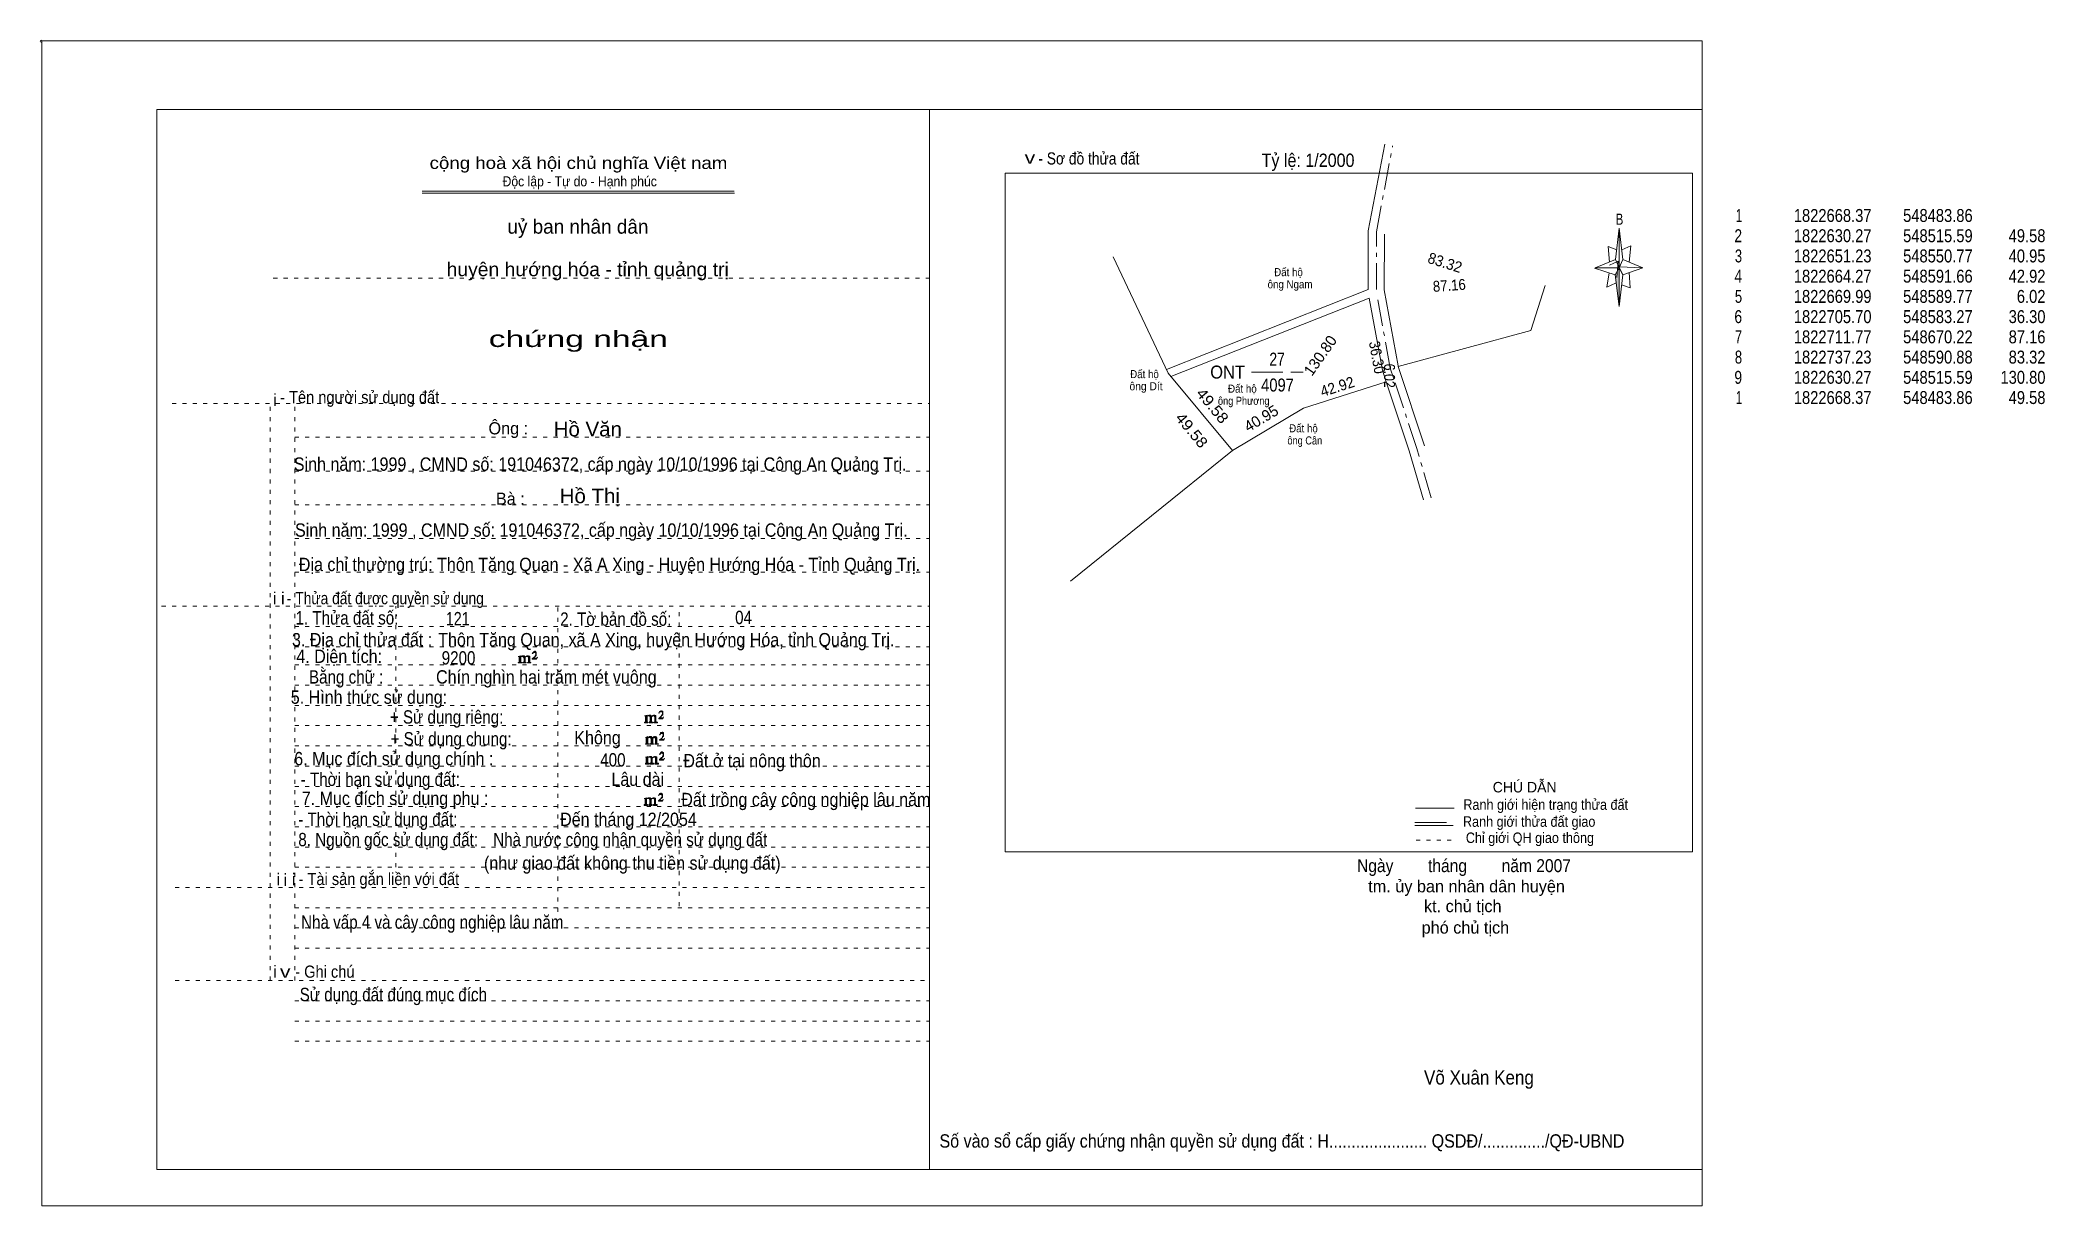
# Model space of a CAD drawing. Header units: centimetres. Extents: x -1.6 to 48, y -3.3 to 25.5.
import ezdxf
from ezdxf.enums import TextEntityAlignment as Align

# ---------------------------------------------------------------- set-up
doc = ezdxf.new("R2010")
doc.units = ezdxf.units.CM
doc.header["$LTSCALE"] = 0.13
for name, pattern in [('DOT_DASHED', [7.7, 5, -1.2, 0.3, -1.2]), ('DOTTED', [1.5, 0.3, -1.2]), ('LONG_DASHED', [7.5, 6, -1.5])]:
    doc.linetypes.add(name, pattern=pattern)
for name, color, linetype, lineweight in [('1', 7, 'DOTTED', 13), ('22', 7, 'Continuous', 13), ('33', 7, 'LONG_DASHED', 13), ('4', 7, 'Continuous', 13), ('5', 7, 'Continuous', 13), ('50', 7, 'Continuous', 13)]:
    doc.layers.add(name, color=color, linetype=linetype, lineweight=lineweight)
for name, color, linetype in [('10', 7, 'Continuous'), ('23', 7, 'Continuous'), ('30', 7, 'Continuous')]:
    doc.layers.add(name, color=color, linetype=linetype)

msp = doc.modelspace()

# ---------------------------------------------------------------- hatches: boundary and pattern name
at = {"layer": '5'}
msp.add_hatch(color=256, dxfattribs=at).paths.add_polyline_path([(37.46, 19.87), (37.46, 18.91), (37.36, 19.69)])
at = {"layer": '50'}
for points in [[(10.27, 10.13), (10.27, 10.12), (10.27, 10.11), (10.25, 10.11), (10.24, 10.11), (10.24, 10.1), (10.33, 10.1), (10.33, 10.11), (10.32, 10.11), (10.31, 10.11), (10.31, 10.12), (10.31, 10.13), (10.31, 10.24), (10.31, 10.25), (10.32, 10.26), (10.34, 10.26), (10.35, 10.26), (10.36, 10.26), (10.37, 10.25), (10.39, 10.22), (10.39, 10.13), (10.37, 10.12), (10.37, 10.11), (10.36, 10.11), (10.35, 10.11), (10.35, 10.1), (10.44, 10.1), (10.44, 10.11), (10.43, 10.11), (10.42, 10.11), (10.42, 10.12), (10.42, 10.13), (10.42, 10.24), (10.44, 10.26), (10.45, 10.26), (10.46, 10.26), (10.49, 10.26), (10.49, 10.25), (10.5, 10.24), (10.5, 10.22), (10.5, 10.13), (10.5, 10.12), (10.49, 10.11), (10.49, 10.11), (10.47, 10.11), (10.47, 10.1), (10.56, 10.1), (10.56, 10.11), (10.55, 10.11), (10.54, 10.11), (10.53, 10.12), (10.53, 10.13), (10.53, 10.2), (10.53, 10.25), (10.53, 10.26), (10.52, 10.27), (10.5, 10.28), (10.47, 10.28), (10.46, 10.28), (10.44, 10.27), (10.41, 10.25), (10.41, 10.26), (10.4, 10.28), (10.39, 10.28), (10.37, 10.28), (10.35, 10.28), (10.34, 10.28), (10.32, 10.26), (10.31, 10.26), (10.31, 10.25), (10.31, 10.25), (10.31, 10.26), (10.31, 10.28), (10.24, 10.26), (10.24, 10.26), (10.25, 10.26), (10.27, 10.25), (10.27, 10.24), (10.27, 10.23)], [(10.69, 10.19), (10.72, 10.24), (10.72, 10.24), (10.71, 10.22), (10.69, 10.22), (10.68, 10.22), (10.63, 10.22), (10.66, 10.26), (10.67, 10.27), (10.69, 10.28), (10.69, 10.3), (10.69, 10.32), (10.69, 10.34), (10.69, 10.35), (10.69, 10.37), (10.68, 10.38), (10.67, 10.38), (10.66, 10.39), (10.65, 10.39), (10.63, 10.38), (10.63, 10.38), (10.62, 10.37), (10.61, 10.35), (10.59, 10.33), (10.61, 10.33), (10.61, 10.35), (10.62, 10.35), (10.63, 10.36), (10.65, 10.36), (10.66, 10.36), (10.67, 10.35), (10.68, 10.35), (10.68, 10.32), (10.68, 10.3), (10.66, 10.28), (10.66, 10.26), (10.65, 10.25), (10.59, 10.2), (10.59, 10.19)], [(13.39, 8.66), (13.39, 8.65), (13.39, 8.64), (13.38, 8.64), (13.37, 8.64), (13.37, 8.62), (13.45, 8.62), (13.45, 8.64), (13.44, 8.64), (13.43, 8.64), (13.43, 8.65), (13.43, 8.66), (13.43, 8.77), (13.43, 8.78), (13.44, 8.79), (13.47, 8.79), (13.48, 8.79), (13.49, 8.79), (13.5, 8.78), (13.51, 8.74), (13.51, 8.66), (13.5, 8.65), (13.5, 8.64), (13.49, 8.64), (13.48, 8.64), (13.48, 8.62), (13.57, 8.62), (13.57, 8.64), (13.55, 8.64), (13.54, 8.64), (13.54, 8.65), (13.54, 8.66), (13.54, 8.77), (13.57, 8.79), (13.58, 8.79), (13.59, 8.79), (13.61, 8.79), (13.61, 8.78), (13.62, 8.77), (13.62, 8.74), (13.62, 8.66), (13.62, 8.65), (13.61, 8.64), (13.61, 8.64), (13.6, 8.64), (13.6, 8.62), (13.69, 8.62), (13.69, 8.64), (13.67, 8.64), (13.66, 8.64), (13.65, 8.65), (13.65, 8.66), (13.65, 8.73), (13.65, 8.78), (13.65, 8.79), (13.64, 8.8), (13.62, 8.81), (13.6, 8.81), (13.59, 8.81), (13.57, 8.8), (13.53, 8.78), (13.53, 8.79), (13.52, 8.81), (13.51, 8.81), (13.5, 8.81), (13.48, 8.81), (13.47, 8.81), (13.44, 8.79), (13.43, 8.79), (13.43, 8.78), (13.43, 8.78), (13.43, 8.79), (13.43, 8.81), (13.37, 8.79), (13.37, 8.79), (13.38, 8.79), (13.39, 8.78), (13.39, 8.77), (13.39, 8.76)], [(13.82, 8.72), (13.84, 8.77), (13.84, 8.77), (13.83, 8.74), (13.82, 8.74), (13.81, 8.74), (13.75, 8.74), (13.79, 8.79), (13.8, 8.8), (13.82, 8.81), (13.82, 8.83), (13.82, 8.84), (13.82, 8.87), (13.82, 8.88), (13.82, 8.9), (13.81, 8.91), (13.8, 8.91), (13.79, 8.92), (13.77, 8.92), (13.75, 8.91), (13.75, 8.91), (13.74, 8.9), (13.73, 8.88), (13.72, 8.86), (13.73, 8.86), (13.73, 8.88), (13.74, 8.88), (13.75, 8.89), (13.77, 8.89), (13.79, 8.89), (13.8, 8.88), (13.81, 8.88), (13.81, 8.84), (13.81, 8.83), (13.79, 8.81), (13.79, 8.79), (13.77, 8.78), (13.72, 8.73), (13.72, 8.72)], [(13.41, 8.12), (13.41, 8.11), (13.41, 8.1), (13.4, 8.1), (13.39, 8.1), (13.39, 8.09), (13.48, 8.09), (13.48, 8.1), (13.47, 8.1), (13.45, 8.1), (13.45, 8.11), (13.45, 8.12), (13.45, 8.23), (13.45, 8.24), (13.47, 8.26), (13.49, 8.26), (13.5, 8.26), (13.51, 8.26), (13.52, 8.24), (13.53, 8.21), (13.53, 8.12), (13.52, 8.11), (13.52, 8.1), (13.51, 8.1), (13.5, 8.1), (13.5, 8.09), (13.59, 8.09), (13.59, 8.1), (13.58, 8.1), (13.57, 8.1), (13.57, 8.11), (13.57, 8.12), (13.57, 8.23), (13.59, 8.26), (13.6, 8.26), (13.61, 8.26), (13.63, 8.26), (13.63, 8.24), (13.64, 8.23), (13.64, 8.21), (13.64, 8.12), (13.64, 8.11), (13.63, 8.1), (13.63, 8.1), (13.62, 8.1), (13.62, 8.09), (13.71, 8.09), (13.71, 8.1), (13.7, 8.1), (13.69, 8.1), (13.67, 8.11), (13.67, 8.12), (13.67, 8.2), (13.67, 8.24), (13.67, 8.26), (13.66, 8.27), (13.64, 8.28), (13.62, 8.28), (13.61, 8.28), (13.59, 8.27), (13.55, 8.24), (13.55, 8.26), (13.54, 8.28), (13.53, 8.28), (13.52, 8.28), (13.5, 8.28), (13.49, 8.28), (13.47, 8.26), (13.45, 8.26), (13.45, 8.24), (13.45, 8.24), (13.45, 8.26), (13.45, 8.28), (13.39, 8.26), (13.39, 8.26), (13.4, 8.26), (13.41, 8.24), (13.41, 8.23), (13.41, 8.22)], [(13.84, 8.19), (13.86, 8.23), (13.86, 8.23), (13.85, 8.21), (13.84, 8.21), (13.83, 8.21), (13.77, 8.21), (13.81, 8.26), (13.82, 8.27), (13.84, 8.28), (13.84, 8.3), (13.84, 8.31), (13.84, 8.33), (13.84, 8.34), (13.84, 8.37), (13.83, 8.38), (13.82, 8.38), (13.81, 8.39), (13.8, 8.39), (13.77, 8.38), (13.77, 8.38), (13.76, 8.37), (13.75, 8.34), (13.74, 8.32), (13.75, 8.32), (13.75, 8.34), (13.76, 8.34), (13.77, 8.36), (13.8, 8.36), (13.81, 8.36), (13.82, 8.34), (13.83, 8.34), (13.83, 8.31), (13.83, 8.3), (13.81, 8.28), (13.81, 8.26), (13.8, 8.24), (13.74, 8.2), (13.74, 8.19)], [(13.41, 7.64), (13.41, 7.63), (13.41, 7.62), (13.4, 7.62), (13.39, 7.62), (13.39, 7.6), (13.47, 7.6), (13.47, 7.62), (13.46, 7.62), (13.45, 7.62), (13.45, 7.63), (13.45, 7.64), (13.45, 7.75), (13.45, 7.76), (13.46, 7.77), (13.49, 7.77), (13.5, 7.77), (13.51, 7.77), (13.52, 7.76), (13.53, 7.72), (13.53, 7.64), (13.52, 7.63), (13.52, 7.62), (13.51, 7.62), (13.5, 7.62), (13.5, 7.6), (13.59, 7.6), (13.59, 7.62), (13.57, 7.62), (13.56, 7.62), (13.56, 7.63), (13.56, 7.64), (13.56, 7.75), (13.59, 7.77), (13.6, 7.77), (13.61, 7.77), (13.63, 7.77), (13.63, 7.76), (13.64, 7.75), (13.64, 7.72), (13.64, 7.64), (13.64, 7.63), (13.63, 7.62), (13.63, 7.62), (13.62, 7.62), (13.62, 7.6), (13.71, 7.6), (13.71, 7.62), (13.69, 7.62), (13.68, 7.62), (13.67, 7.63), (13.67, 7.64), (13.67, 7.71), (13.67, 7.76), (13.67, 7.77), (13.66, 7.78), (13.64, 7.79), (13.62, 7.79), (13.61, 7.79), (13.59, 7.78), (13.55, 7.76), (13.55, 7.77), (13.54, 7.79), (13.53, 7.79), (13.52, 7.79), (13.5, 7.79), (13.49, 7.79), (13.46, 7.77), (13.45, 7.77), (13.45, 7.76), (13.45, 7.76), (13.45, 7.77), (13.45, 7.79), (13.39, 7.77), (13.39, 7.77), (13.4, 7.77), (13.41, 7.76), (13.41, 7.75), (13.41, 7.74)], [(13.84, 7.7), (13.86, 7.75), (13.86, 7.75), (13.85, 7.72), (13.84, 7.72), (13.83, 7.72), (13.77, 7.72), (13.81, 7.77), (13.82, 7.78), (13.84, 7.79), (13.84, 7.81), (13.84, 7.82), (13.84, 7.85), (13.84, 7.86), (13.84, 7.88), (13.83, 7.89), (13.82, 7.89), (13.81, 7.9), (13.79, 7.9), (13.77, 7.89), (13.77, 7.89), (13.76, 7.88), (13.75, 7.86), (13.74, 7.84), (13.75, 7.84), (13.75, 7.86), (13.76, 7.86), (13.77, 7.87), (13.79, 7.87), (13.81, 7.87), (13.82, 7.86), (13.83, 7.86), (13.83, 7.82), (13.83, 7.81), (13.81, 7.79), (13.81, 7.77), (13.79, 7.76), (13.74, 7.71), (13.74, 7.7)], [(13.38, 6.62), (13.38, 6.61), (13.38, 6.6), (13.37, 6.6), (13.36, 6.6), (13.36, 6.58), (13.44, 6.58), (13.44, 6.6), (13.43, 6.6), (13.42, 6.6), (13.42, 6.61), (13.42, 6.62), (13.42, 6.73), (13.42, 6.74), (13.43, 6.75), (13.46, 6.75), (13.47, 6.75), (13.48, 6.75), (13.49, 6.74), (13.5, 6.7), (13.5, 6.62), (13.49, 6.61), (13.49, 6.6), (13.48, 6.6), (13.47, 6.6), (13.47, 6.58), (13.56, 6.58), (13.56, 6.6), (13.54, 6.6), (13.53, 6.6), (13.53, 6.61), (13.53, 6.62), (13.53, 6.73), (13.56, 6.75), (13.57, 6.75), (13.58, 6.75), (13.6, 6.75), (13.6, 6.74), (13.61, 6.73), (13.61, 6.7), (13.61, 6.62), (13.61, 6.61), (13.6, 6.6), (13.6, 6.6), (13.59, 6.6), (13.59, 6.58), (13.68, 6.58), (13.68, 6.6), (13.66, 6.6), (13.65, 6.6), (13.64, 6.61), (13.64, 6.62), (13.64, 6.69), (13.64, 6.74), (13.64, 6.75), (13.63, 6.76), (13.61, 6.77), (13.59, 6.77), (13.58, 6.77), (13.56, 6.76), (13.52, 6.74), (13.52, 6.75), (13.51, 6.77), (13.5, 6.77), (13.49, 6.77), (13.47, 6.77), (13.46, 6.77), (13.43, 6.75), (13.42, 6.75), (13.42, 6.74), (13.42, 6.74), (13.42, 6.75), (13.42, 6.77), (13.36, 6.75), (13.36, 6.75), (13.37, 6.75), (13.38, 6.74), (13.38, 6.73), (13.38, 6.72)], [(13.81, 6.68), (13.83, 6.73), (13.83, 6.73), (13.82, 6.7), (13.81, 6.7), (13.8, 6.7), (13.74, 6.7), (13.78, 6.75), (13.79, 6.76), (13.81, 6.77), (13.81, 6.79), (13.81, 6.8), (13.81, 6.83), (13.81, 6.84), (13.81, 6.86), (13.8, 6.87), (13.79, 6.87), (13.78, 6.88), (13.76, 6.88), (13.74, 6.87), (13.74, 6.87), (13.73, 6.86), (13.72, 6.84), (13.71, 6.82), (13.72, 6.82), (13.72, 6.84), (13.73, 6.84), (13.74, 6.85), (13.76, 6.85), (13.78, 6.85), (13.79, 6.84), (13.8, 6.84), (13.8, 6.8), (13.8, 6.79), (13.78, 6.77), (13.78, 6.75), (13.76, 6.74), (13.71, 6.69), (13.71, 6.68)]]:
    msp.add_hatch(color=256, dxfattribs=at).paths.add_polyline_path(points)

# ---------------------------------------------------------------- linework, layer by layer
at = {"layer": '1', "linetype": 'Continuous'}
for p, q in [((1.31, -2.42), (1.31, 23.78)), ((1.31, 23.78), (39.51, 23.78)), ((20.41, -2.42), (20.41, 23.78)), ((39.51, -2.42), (39.51, 23.78)), ((7.87, 21.76), (15.58, 21.76)), ((7.87, 21.71), (15.59, 21.71)), ((37.36, 19.69), (36.85, 19.86)), ((1.31, -2.42), (39.51, -2.42))]:
    msp.add_line(p, q, dxfattribs=at)
at = {"layer": '1'}
for p, q in [((4.19, 19.61), (20.41, 19.61)), ((1.69, 16.51), (20.41, 16.51)), ((4.11, 2.25), (4.11, 16.51)), ((4.72, 2.25), (4.72, 16.51)), ((4.72, 15.68), (20.41, 15.68)), ((4.72, 14.84), (20.41, 14.84)), ((4.72, 14.01), (20.41, 14.01)), ((4.72, 13.18), (20.41, 13.18)), ((4.72, 12.34), (20.41, 12.34)), ((1.43, 11.5), (20.41, 11.5)), ((7.22, 5.05), (7.22, 11.5)), ((11.22, 3.95), (11.22, 11.5)), ((14.22, 4.09), (14.22, 11.5)), ((4.72, 11), (20.41, 11)), ((4.72, 10.5), (20.41, 10.5)), ((4.72, 10.05), (20.41, 10.05)), ((4.72, 9.55), (20.41, 9.55)), ((4.72, 9.05), (20.41, 9.05)), ((4.72, 8.55), (20.41, 8.55)), ((4.72, 8.05), (20.41, 8.05)), ((4.72, 7.55), (20.41, 7.55)), ((4.72, 7.05), (20.41, 7.05)), ((4.72, 6.55), (20.41, 6.55)), ((4.72, 6.05), (20.41, 6.05)), ((4.72, 5.55), (20.41, 5.55)), ((4.72, 5.05), (20.41, 5.05)), ((1.76, 4.55), (20.41, 4.55)), ((4.72, 4.05), (20.41, 4.05)), ((4.72, 3.55), (20.41, 3.55)), ((4.72, 3.05), (20.41, 3.05)), ((1.76, 2.25), (20.41, 2.25)), ((4.72, 1.75), (20.41, 1.75)), ((4.72, 1.25), (20.41, 1.25)), ((4.72, 0.75), (20.41, 0.75))]:
    msp.add_line(p, q, dxfattribs=at)
at = {"layer": '1', "linetype": 'Continuous'}
msp.add_lwpolyline([(-1.53, -3.32), (39.51, -3.32), (39.51, 25.48), (-1.53, 25.48)], close=True, dxfattribs=at)
msp.add_lwpolyline([(37.37, 19.49), (37.16, 19.39), (37.21, 19.74)], dxfattribs=at)
at = {"layer": '22'}
for p, q in [((26.27, 17.35), (31.26, 19.33)), ((26.38, 17.18), (31.28, 19.12)), ((32.65, 15.47), (32, 17.43))]:
    msp.add_line(p, q, dxfattribs=at)
for points in [[(31.26, 19.33), (31.26, 20.78), (31.67, 22.92)], [(32, 17.43), (32, 17.44), (31.65, 19.32), (31.66, 20.7)], [(24.95, 20.14), (26.31, 17.26), (27.9, 15.35), (23.9, 12.12)], [(32, 17.43), (35.28, 18.32), (35.63, 19.43)], [(31.7, 17.05), (31.61, 17.34), (31.28, 19.12)], [(31.7, 17.05), (29.66, 16.4), (27.9, 15.35)], [(32.62, 14.13), (32.27, 15.34), (31.7, 17.05)]]:
    msp.add_lwpolyline(points, dxfattribs=at)
at = {"layer": '22', "linetype": 'DOT_DASHED'}
for points in [[(31.46, 19.33), (31.46, 20.76), (31.86, 22.88)], [(31.89, 17.12), (31.8, 17.39), (31.48, 19.16)], [(32.81, 14.18), (32.46, 15.4), (31.89, 17.12)]]:
    msp.add_lwpolyline(points, dxfattribs=at)
at = {"layer": '33'}
msp.add_line((28.37, 17.29), (29.65, 17.29), dxfattribs=at)
at = {"layer": '4'}
for p, q in [((32.43, 6.51), (33.38, 6.51)), ((32.41, 6.08), (33.36, 6.08))]:
    msp.add_line(p, q, dxfattribs=at)
at = {"layer": '4', "linetype": 'LONG_DASHED'}
msp.add_line((32.41, 6.16), (33.36, 6.16), dxfattribs=at)
at = {"layer": '4', "linetype": 'DOTTED'}
msp.add_line((32.44, 5.72), (33.43, 5.72), dxfattribs=at)
at = {"layer": '4'}
msp.add_lwpolyline([(22.28, 22.21), (39.27, 22.21), (39.27, 5.43), (22.28, 5.43)], close=True, dxfattribs=at)
msp.add_circle((-1.55, 25.47), 0.025, dxfattribs=at)
at = {"layer": '5'}
for p, q in [((37.37, 20.07), (37.46, 20.85)), ((37.55, 20.07), (38.05, 19.87)), ((37.55, 19.69), (37.46, 18.91)), ((37.73, 19.37), (37.52, 19.45)), ((37.71, 19.75), (37.73, 19.37))]:
    msp.add_line(p, q, dxfattribs=at)
for points in [[(37.46, 20.85), (37.55, 20.07), (37.46, 19.87)], [(37.46, 19.87), (36.87, 19.87), (37.37, 20.07), (37.55, 19.69), (38.05, 19.87), (37.46, 19.89)], [(37.46, 19.87), (37.46, 18.91), (37.36, 19.69)]]:
    msp.add_lwpolyline(points, close=True, dxfattribs=at)
for points in [[(37.4, 20.31), (37.19, 20.39), (37.22, 20.01)], [(37.53, 20.31), (37.75, 20.41), (37.71, 20.01)], [(37.46, 19.87), (37.37, 20.07), (36.87, 19.87)], [(37.22, 19.93), (37.44, 20.03), (37.4, 19.63)], [(37.46, 19.87), (37.55, 19.69), (38.05, 19.87)]]:
    msp.add_lwpolyline(points, dxfattribs=at)
at = {"layer": '50'}
for points in [[(10.27, 10.13), (10.27, 10.12), (10.27, 10.11), (10.25, 10.11), (10.24, 10.11), (10.24, 10.1), (10.33, 10.1), (10.33, 10.11), (10.32, 10.11), (10.31, 10.11), (10.31, 10.12), (10.31, 10.13), (10.31, 10.24), (10.31, 10.25), (10.32, 10.26), (10.34, 10.26), (10.35, 10.26), (10.36, 10.26), (10.37, 10.25), (10.39, 10.22), (10.39, 10.13), (10.37, 10.12), (10.37, 10.11), (10.36, 10.11), (10.35, 10.11), (10.35, 10.1), (10.44, 10.1), (10.44, 10.11), (10.43, 10.11), (10.42, 10.11), (10.42, 10.12), (10.42, 10.13), (10.42, 10.24), (10.44, 10.26), (10.45, 10.26), (10.46, 10.26), (10.49, 10.26), (10.49, 10.25), (10.5, 10.24), (10.5, 10.22), (10.5, 10.13), (10.5, 10.12), (10.49, 10.11), (10.49, 10.11), (10.47, 10.11), (10.47, 10.1), (10.56, 10.1), (10.56, 10.11), (10.55, 10.11), (10.54, 10.11), (10.53, 10.12), (10.53, 10.13), (10.53, 10.2), (10.53, 10.25), (10.53, 10.26), (10.52, 10.27), (10.5, 10.28), (10.47, 10.28), (10.46, 10.28), (10.44, 10.27), (10.41, 10.25), (10.41, 10.26), (10.4, 10.28), (10.39, 10.28), (10.37, 10.28), (10.35, 10.28), (10.34, 10.28), (10.32, 10.26), (10.31, 10.26), (10.31, 10.25), (10.31, 10.25), (10.31, 10.26), (10.31, 10.28), (10.24, 10.26), (10.24, 10.26), (10.25, 10.26), (10.27, 10.25), (10.27, 10.24), (10.27, 10.23)], [(10.69, 10.19), (10.72, 10.24), (10.72, 10.24), (10.71, 10.22), (10.69, 10.22), (10.68, 10.22), (10.63, 10.22), (10.66, 10.26), (10.67, 10.27), (10.69, 10.28), (10.69, 10.3), (10.69, 10.32), (10.69, 10.34), (10.69, 10.35), (10.69, 10.37), (10.68, 10.38), (10.67, 10.38), (10.66, 10.39), (10.65, 10.39), (10.63, 10.38), (10.63, 10.38), (10.62, 10.37), (10.61, 10.35), (10.59, 10.33), (10.61, 10.33), (10.61, 10.35), (10.62, 10.35), (10.63, 10.36), (10.65, 10.36), (10.66, 10.36), (10.67, 10.35), (10.68, 10.35), (10.68, 10.32), (10.68, 10.3), (10.66, 10.28), (10.66, 10.26), (10.65, 10.25), (10.59, 10.2), (10.59, 10.19)], [(13.39, 8.66), (13.39, 8.65), (13.39, 8.64), (13.38, 8.64), (13.37, 8.64), (13.37, 8.62), (13.45, 8.62), (13.45, 8.64), (13.44, 8.64), (13.43, 8.64), (13.43, 8.65), (13.43, 8.66), (13.43, 8.77), (13.43, 8.78), (13.44, 8.79), (13.47, 8.79), (13.48, 8.79), (13.49, 8.79), (13.5, 8.78), (13.51, 8.74), (13.51, 8.66), (13.5, 8.65), (13.5, 8.64), (13.49, 8.64), (13.48, 8.64), (13.48, 8.62), (13.57, 8.62), (13.57, 8.64), (13.55, 8.64), (13.54, 8.64), (13.54, 8.65), (13.54, 8.66), (13.54, 8.77), (13.57, 8.79), (13.58, 8.79), (13.59, 8.79), (13.61, 8.79), (13.61, 8.78), (13.62, 8.77), (13.62, 8.74), (13.62, 8.66), (13.62, 8.65), (13.61, 8.64), (13.61, 8.64), (13.6, 8.64), (13.6, 8.62), (13.69, 8.62), (13.69, 8.64), (13.67, 8.64), (13.66, 8.64), (13.65, 8.65), (13.65, 8.66), (13.65, 8.73), (13.65, 8.78), (13.65, 8.79), (13.64, 8.8), (13.62, 8.81), (13.6, 8.81), (13.59, 8.81), (13.57, 8.8), (13.53, 8.78), (13.53, 8.79), (13.52, 8.81), (13.51, 8.81), (13.5, 8.81), (13.48, 8.81), (13.47, 8.81), (13.44, 8.79), (13.43, 8.79), (13.43, 8.78), (13.43, 8.78), (13.43, 8.79), (13.43, 8.81), (13.37, 8.79), (13.37, 8.79), (13.38, 8.79), (13.39, 8.78), (13.39, 8.77), (13.39, 8.76)], [(13.82, 8.72), (13.84, 8.77), (13.84, 8.77), (13.83, 8.74), (13.82, 8.74), (13.81, 8.74), (13.75, 8.74), (13.79, 8.79), (13.8, 8.8), (13.82, 8.81), (13.82, 8.83), (13.82, 8.84), (13.82, 8.87), (13.82, 8.88), (13.82, 8.9), (13.81, 8.91), (13.8, 8.91), (13.79, 8.92), (13.77, 8.92), (13.75, 8.91), (13.75, 8.91), (13.74, 8.9), (13.73, 8.88), (13.72, 8.86), (13.73, 8.86), (13.73, 8.88), (13.74, 8.88), (13.75, 8.89), (13.77, 8.89), (13.79, 8.89), (13.8, 8.88), (13.81, 8.88), (13.81, 8.84), (13.81, 8.83), (13.79, 8.81), (13.79, 8.79), (13.77, 8.78), (13.72, 8.73), (13.72, 8.72)], [(13.41, 8.12), (13.41, 8.11), (13.41, 8.1), (13.4, 8.1), (13.39, 8.1), (13.39, 8.09), (13.48, 8.09), (13.48, 8.1), (13.47, 8.1), (13.45, 8.1), (13.45, 8.11), (13.45, 8.12), (13.45, 8.23), (13.45, 8.24), (13.47, 8.26), (13.49, 8.26), (13.5, 8.26), (13.51, 8.26), (13.52, 8.24), (13.53, 8.21), (13.53, 8.12), (13.52, 8.11), (13.52, 8.1), (13.51, 8.1), (13.5, 8.1), (13.5, 8.09), (13.59, 8.09), (13.59, 8.1), (13.58, 8.1), (13.57, 8.1), (13.57, 8.11), (13.57, 8.12), (13.57, 8.23), (13.59, 8.26), (13.6, 8.26), (13.61, 8.26), (13.63, 8.26), (13.63, 8.24), (13.64, 8.23), (13.64, 8.21), (13.64, 8.12), (13.64, 8.11), (13.63, 8.1), (13.63, 8.1), (13.62, 8.1), (13.62, 8.09), (13.71, 8.09), (13.71, 8.1), (13.7, 8.1), (13.69, 8.1), (13.67, 8.11), (13.67, 8.12), (13.67, 8.2), (13.67, 8.24), (13.67, 8.26), (13.66, 8.27), (13.64, 8.28), (13.62, 8.28), (13.61, 8.28), (13.59, 8.27), (13.55, 8.24), (13.55, 8.26), (13.54, 8.28), (13.53, 8.28), (13.52, 8.28), (13.5, 8.28), (13.49, 8.28), (13.47, 8.26), (13.45, 8.26), (13.45, 8.24), (13.45, 8.24), (13.45, 8.26), (13.45, 8.28), (13.39, 8.26), (13.39, 8.26), (13.4, 8.26), (13.41, 8.24), (13.41, 8.23), (13.41, 8.22)], [(13.84, 8.19), (13.86, 8.23), (13.86, 8.23), (13.85, 8.21), (13.84, 8.21), (13.83, 8.21), (13.77, 8.21), (13.81, 8.26), (13.82, 8.27), (13.84, 8.28), (13.84, 8.3), (13.84, 8.31), (13.84, 8.33), (13.84, 8.34), (13.84, 8.37), (13.83, 8.38), (13.82, 8.38), (13.81, 8.39), (13.8, 8.39), (13.77, 8.38), (13.77, 8.38), (13.76, 8.37), (13.75, 8.34), (13.74, 8.32), (13.75, 8.32), (13.75, 8.34), (13.76, 8.34), (13.77, 8.36), (13.8, 8.36), (13.81, 8.36), (13.82, 8.34), (13.83, 8.34), (13.83, 8.31), (13.83, 8.3), (13.81, 8.28), (13.81, 8.26), (13.8, 8.24), (13.74, 8.2), (13.74, 8.19)], [(13.41, 7.64), (13.41, 7.63), (13.41, 7.62), (13.4, 7.62), (13.39, 7.62), (13.39, 7.6), (13.47, 7.6), (13.47, 7.62), (13.46, 7.62), (13.45, 7.62), (13.45, 7.63), (13.45, 7.64), (13.45, 7.75), (13.45, 7.76), (13.46, 7.77), (13.49, 7.77), (13.5, 7.77), (13.51, 7.77), (13.52, 7.76), (13.53, 7.72), (13.53, 7.64), (13.52, 7.63), (13.52, 7.62), (13.51, 7.62), (13.5, 7.62), (13.5, 7.6), (13.59, 7.6), (13.59, 7.62), (13.57, 7.62), (13.56, 7.62), (13.56, 7.63), (13.56, 7.64), (13.56, 7.75), (13.59, 7.77), (13.6, 7.77), (13.61, 7.77), (13.63, 7.77), (13.63, 7.76), (13.64, 7.75), (13.64, 7.72), (13.64, 7.64), (13.64, 7.63), (13.63, 7.62), (13.63, 7.62), (13.62, 7.62), (13.62, 7.6), (13.71, 7.6), (13.71, 7.62), (13.69, 7.62), (13.68, 7.62), (13.67, 7.63), (13.67, 7.64), (13.67, 7.71), (13.67, 7.76), (13.67, 7.77), (13.66, 7.78), (13.64, 7.79), (13.62, 7.79), (13.61, 7.79), (13.59, 7.78), (13.55, 7.76), (13.55, 7.77), (13.54, 7.79), (13.53, 7.79), (13.52, 7.79), (13.5, 7.79), (13.49, 7.79), (13.46, 7.77), (13.45, 7.77), (13.45, 7.76), (13.45, 7.76), (13.45, 7.77), (13.45, 7.79), (13.39, 7.77), (13.39, 7.77), (13.4, 7.77), (13.41, 7.76), (13.41, 7.75), (13.41, 7.74)], [(13.84, 7.7), (13.86, 7.75), (13.86, 7.75), (13.85, 7.72), (13.84, 7.72), (13.83, 7.72), (13.77, 7.72), (13.81, 7.77), (13.82, 7.78), (13.84, 7.79), (13.84, 7.81), (13.84, 7.82), (13.84, 7.85), (13.84, 7.86), (13.84, 7.88), (13.83, 7.89), (13.82, 7.89), (13.81, 7.9), (13.79, 7.9), (13.77, 7.89), (13.77, 7.89), (13.76, 7.88), (13.75, 7.86), (13.74, 7.84), (13.75, 7.84), (13.75, 7.86), (13.76, 7.86), (13.77, 7.87), (13.79, 7.87), (13.81, 7.87), (13.82, 7.86), (13.83, 7.86), (13.83, 7.82), (13.83, 7.81), (13.81, 7.79), (13.81, 7.77), (13.79, 7.76), (13.74, 7.71), (13.74, 7.7)], [(13.38, 6.62), (13.38, 6.61), (13.38, 6.6), (13.37, 6.6), (13.36, 6.6), (13.36, 6.58), (13.44, 6.58), (13.44, 6.6), (13.43, 6.6), (13.42, 6.6), (13.42, 6.61), (13.42, 6.62), (13.42, 6.73), (13.42, 6.74), (13.43, 6.75), (13.46, 6.75), (13.47, 6.75), (13.48, 6.75), (13.49, 6.74), (13.5, 6.7), (13.5, 6.62), (13.49, 6.61), (13.49, 6.6), (13.48, 6.6), (13.47, 6.6), (13.47, 6.58), (13.56, 6.58), (13.56, 6.6), (13.54, 6.6), (13.53, 6.6), (13.53, 6.61), (13.53, 6.62), (13.53, 6.73), (13.56, 6.75), (13.57, 6.75), (13.58, 6.75), (13.6, 6.75), (13.6, 6.74), (13.61, 6.73), (13.61, 6.7), (13.61, 6.62), (13.61, 6.61), (13.6, 6.6), (13.6, 6.6), (13.59, 6.6), (13.59, 6.58), (13.68, 6.58), (13.68, 6.6), (13.66, 6.6), (13.65, 6.6), (13.64, 6.61), (13.64, 6.62), (13.64, 6.69), (13.64, 6.74), (13.64, 6.75), (13.63, 6.76), (13.61, 6.77), (13.59, 6.77), (13.58, 6.77), (13.56, 6.76), (13.52, 6.74), (13.52, 6.75), (13.51, 6.77), (13.5, 6.77), (13.49, 6.77), (13.47, 6.77), (13.46, 6.77), (13.43, 6.75), (13.42, 6.75), (13.42, 6.74), (13.42, 6.74), (13.42, 6.75), (13.42, 6.77), (13.36, 6.75), (13.36, 6.75), (13.37, 6.75), (13.38, 6.74), (13.38, 6.73), (13.38, 6.72)], [(13.81, 6.68), (13.83, 6.73), (13.83, 6.73), (13.82, 6.7), (13.81, 6.7), (13.8, 6.7), (13.74, 6.7), (13.78, 6.75), (13.79, 6.76), (13.81, 6.77), (13.81, 6.79), (13.81, 6.8), (13.81, 6.83), (13.81, 6.84), (13.81, 6.86), (13.8, 6.87), (13.79, 6.87), (13.78, 6.88), (13.76, 6.88), (13.74, 6.87), (13.74, 6.87), (13.73, 6.86), (13.72, 6.84), (13.71, 6.82), (13.72, 6.82), (13.72, 6.84), (13.73, 6.84), (13.74, 6.85), (13.76, 6.85), (13.78, 6.85), (13.79, 6.84), (13.8, 6.84), (13.8, 6.8), (13.8, 6.79), (13.78, 6.77), (13.78, 6.75), (13.76, 6.74), (13.71, 6.69), (13.71, 6.68)]]:
    msp.add_lwpolyline(points, close=True, dxfattribs=at)

# ---------------------------------------------------------------- texts
at = {"layer": '1'}
for s, height, width, p in [('cộng hoà xã hội chủ nghĩa Việt nam', 0.3, 1.15, (11.735, 22.31)), ('v', 0.3, 1.3, (22.895, 22.44)), ('- Sơ đồ thửa đất ', 0.3, 0.85, (24.4, 22.42)), ('Độc lập - Tự do - Hạnh phúc', 0.25, 0.9, (11.765, 21.88)), ('chứng nhận', 0.4, 1.55, (11.73, 17.91)), ('- Tên người sử dụng đất', 0.3, 0.9, (6.325, 16.52)), ('- Thửa đất được quyền sử dụng', 0.3, 0.85, (6.96, 11.55)), ('- Tài sản gắn liền với đất ', 0.3, 0.9, (6.85, 4.61)), ('v', 0.3, 1.3, (4.485, 2.32)), ('- Ghi chú', 0.3, 0.9, (5.465, 2.32))]:
    msp.add_text(s, height=height, dxfattribs=dict(at, width=width)).set_placement(p, align=Align.CENTER)
for s, height, p in [('uỷ ban nhân dân', 0.35, (11.72, 20.71)), ('i', 0.3, (4.235, 16.45)), ('i', 0.3, (4.225, 11.55)), ('i', 0.3, (4.425, 11.55)), ('i', 0.3, (4.315, 4.6)), ('i', 0.3, (4.485, 4.59)), ('i', 0.3, (4.695, 4.6)), ('i', 0.3, (4.235, 2.32))]:
    msp.add_text(s, height=height, dxfattribs=at).set_placement(p, align=Align.CENTER)
at = {"layer": '10', "width": 0.9}
msp.add_text('Võ Xuân Keng', height=0.35, dxfattribs=at).set_placement((33.995, -0.32), align=Align.CENTER)
at = {"layer": '23'}
for s, width, p in [('Đất hộ ', 0.9, (29.32, 19.66)), ('ông Ngam', 0.9, (29.325, 19.36)), ('Đất hộ ', 0.9, (25.76, 17.14)), ('ông Dít', 0.95, (25.765, 16.84)), ('Đất hộ ', 0.9, (28.18, 16.78)), ('ông Phương', 0.85, (28.18, 16.48)), ('Đất hộ ', 0.9, (29.69, 15.8)), ('ông Cân', 0.85, (29.69, 15.5))]:
    msp.add_text(s, height=0.2, dxfattribs=dict(at, width=width)).set_placement(p, align=Align.CENTER)
at = {"layer": '30'}
for s, width, p in [('1', 0.65, (40.5, 21)), ('1822668.37', 0.85, (43.7, 21)), ('548483.86', 0.85, (46.2, 21)), ('548483.86', 0.85, (46.2, 21)), ('2', 0.8, (40.5, 20.5)), ('1822630.27', 0.85, (43.7, 20.5)), ('548515.59', 0.85, (46.2, 20.5)), ('49.58', 0.85, (48, 20.5)), ('3', 0.75, (40.5, 20)), ('1822651.23', 0.85, (43.7, 20)), ('548550.77', 0.85, (46.2, 20)), ('40.95', 0.85, (48, 20)), ('1822664.27', 0.85, (43.7, 19.5)), ('548591.66', 0.85, (46.2, 19.5)), ('42.92', 0.85, (48, 19.5)), ('4', 0.8, (40.5, 19.5)), ('5', 0.75, (40.5, 19)), ('1822669.99', 0.85, (43.7, 19)), ('548589.77', 0.85, (46.2, 19)), ('6.02', 0.85, (48, 19)), ('6', 0.8, (40.5, 18.5)), ('1822705.70', 0.85, (43.7, 18.5)), ('548583.27', 0.85, (46.2, 18.5)), ('36.30', 0.85, (48, 18.5)), ('7', 0.75, (40.5, 18)), ('1822711.77', 0.85, (43.7, 18)), ('548670.22', 0.85, (46.2, 18)), ('87.16', 0.85, (48, 18)), ('8', 0.75, (40.5, 17.5)), ('1822737.23', 0.85, (43.7, 17.5)), ('548590.88', 0.85, (46.2, 17.5)), ('83.32', 0.85, (48, 17.5)), ('9', 0.8, (40.5, 17)), ('1822630.27', 0.85, (43.7, 17)), ('548515.59', 0.85, (46.2, 17)), ('130.80', 0.85, (48, 17)), ('1', 0.65, (40.5, 16.5)), ('1822668.37', 0.85, (43.7, 16.5)), ('548483.86', 0.85, (46.2, 16.5)), ('49.58', 0.85, (48, 16.5))]:
    msp.add_text(s, height=0.32, dxfattribs=dict(at, width=width)).set_placement(p, align=Align.RIGHT)
for s, rotation, width, p in [('83.32', 342.209, 0.95, (33.114, 19.867)), ('87.16', 3.993, 0.9, (33.271, 19.298)), ('36.30', 280.316, 0.9, (31.345, 17.629)), ('6.02', 270, 0.85, (31.65, 17.2)), ('42.92', 17.688, 0.95, (30.534, 16.802)), ('49.58', 309.788, 1.1, (27.304, 16.371)), ('49.58', 309.788, 1.1, (26.79, 15.766))]:
    msp.add_text(s, height=0.27, rotation=rotation, dxfattribs=dict(at, width=width)).set_placement(p, align=Align.CENTER)
for s, rotation, p in [('130.80', 54.858, (30.183, 17.622)), ('40.95', 30.786, (28.681, 16.029))]:
    msp.add_text(s, height=0.27, rotation=rotation, dxfattribs=at).set_placement(p, align=Align.CENTER)
at = {"layer": '33', "width": 0.95}
msp.add_text('ONT', height=0.32, dxfattribs=at).set_placement((28.21, 17.13), align=Align.RIGHT)
at = {"layer": '33'}
for s, width, p in [('27', 0.8, (29.005, 17.45)), ('4097', 0.85, (29.015, 16.81))]:
    msp.add_text(s, height=0.32, dxfattribs=dict(at, width=width)).set_placement(p, align=Align.CENTER)
at = {"layer": '4', "width": 0.9}
for s, height, p in [('Tỷ lệ: 1/2000', 0.33, (29.77, 22.36)), ('Ranh giới hiện trạng thửa đất', 0.2591, (35.645, 6.47)), ('Ranh giới thửa đất giao ', 0.2591, (35.28, 6.05)), ('Chỉ giới QH giao thông', 0.2591, (35.255, 5.65))]:
    msp.add_text(s, height=height, dxfattribs=at).set_placement(p, align=Align.CENTER)
at = {"layer": '4'}
msp.add_text('CHÚ DẪN', height=0.2591, dxfattribs=at).set_placement((35.125, 6.9), align=Align.CENTER)
at = {"layer": '5', "width": 0.75}
msp.add_text('B', height=0.276, dxfattribs=at).set_placement((37.47, 20.93), align=Align.CENTER)
at = {"layer": '50'}
for s, height, width, p in [('  huyện hướng hóa - tỉnh quảng trị', 0.34, 1.05, (11.83, 19.66)), ('Hồ Văn', 0.36, 1.05, (11.965, 15.7)), ('Sinh năm: 1999 , CMND số: 191046372, cấp ngày 10/10/1996 tại Công An Quảng Trị.', 0.33, 0.9, (12.27, 14.85)), ('Hồ Thị', 0.36, 1.05, (12.015, 14.05)), ('Sinh năm: 1999 , CMND số: 191046372, cấp ngày 10/10/1996 tại Công An Quảng Trị.', 0.33, 0.9, (12.3, 13.22)), ('Địa chỉ thường trú: Thôn Tăng Quan - Xã A Xing - Huyện Hướng Hóa - Tỉnh Quảng Trị.', 0.33, 0.9, (12.5, 12.37)), ('1. Thửa đất số:  ', 0.33, 0.85, (6.115, 11.05)), ('121', 0.33, 0.8, (8.75, 11.03)), ('2. Tờ bản đồ số:  ', 0.33, 0.85, (12.76, 11.02)), ('04', 0.33, 0.85, (15.815, 11.06)), ('3. Địa chỉ thửa đất : ', 0.33, 0.9, (6.44, 10.51)), ('4. Diện tích: ', 0.33, 0.9, (5.875, 10.1)), ('Thôn Tăng Quan, xã A Xing, huyện Hướng Hóa, tỉnh Quảng Trị.', 0.33, 0.9, (13.905, 10.51)), ('Bằng chữ :', 0.33, 0.85, (5.99, 9.59)), ('Chín nghìn hai trăm mét vuông', 0.33, 0.9, (10.94, 9.59)), ('9200', 0.33, 0.85, (8.77, 10.06)), ('5. Hình thức sử dụng:', 0.33, 0.9, (6.555, 9.09)), ('+ Sử dụng riêng:', 0.33, 0.85, (8.475, 8.6)), ('Không', 0.33, 0.9, (12.205, 8.09)), ('6. Mục đích sử dụng chính :', 0.33, 0.9, (7.17, 7.57)), ('+ Sử dụng chung:', 0.33, 0.85, (8.585, 8.06)), ('400', 0.33, 0.85, (12.585, 7.54)), ('Đất ở tại nông thôn', 0.33, 0.9, (16.025, 7.52)), ('- Thời hạn sử dụng đất:', 0.33, 0.85, (6.835, 7.06)), ('7. Mục đích sử dụng phụ :', 0.33, 0.9, (7.2, 6.59)), ('Lâu dài', 0.33, 0.9, (13.2, 7.06)), ('Đất trồng cây công nghiệp lâu năm', 0.33, 0.9, (17.355, 6.56)), ('- Thời hạn sử dụng đất:', 0.33, 0.85, (6.775, 6.07)), ('Đến tháng 12/2054', 0.33, 0.9, (12.97, 6.07)), ('8. Nguồn gốc sử dụng đất:', 0.33, 0.85, (7.03, 5.57)), ('Nhà nước công nhận quyền sử dụng đất ', 0.33, 0.85, (13.065, 5.57)), ('(như giao đất không thu tiền sử dụng đất)', 0.33, 0.9, (13.065, 4.99)), ('Ngày        tháng        năm 2007', 0.32, 0.9, (33.625, 4.93)), ('Nhà vấp 4 và cây công nghiệp lâu năm', 0.33, 0.85, (8.12, 3.53)), ('Sử dụng đất đúng mục đích ', 0.33, 0.85, (7.21, 1.74)), ('Số vào sổ cấp giấy chứng nhận quyền sử dụng đất : H...................... QSDĐ/............../QĐ-UBND', 0.33, 0.9, (29.125, -1.88))]:
    msp.add_text(s, height=height, dxfattribs=dict(at, width=width)).set_placement(p, align=Align.CENTER)
for s, p in [('Ông :', (10, 15.75)), ('Bà :', (10.05, 14.01)), ('tm. ủy ban nhân dân huyện ', (33.745, 4.43)), ('kt. chủ tịch', (33.595, 3.94)), ('phó chủ tịch', (33.66, 3.41))]:
    msp.add_text(s, height=0.3, dxfattribs=at).set_placement(p, align=Align.CENTER)

doc.saveas('drawing.dxf')
